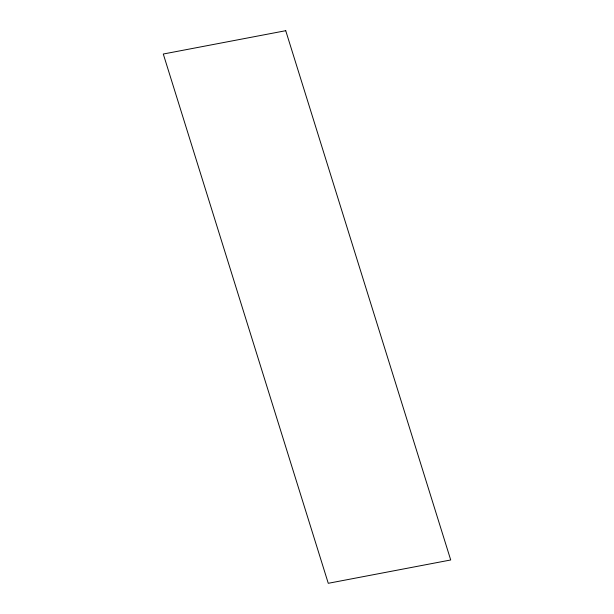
<?xml version="1.0" encoding="UTF-8"?>
<svg xmlns="http://www.w3.org/2000/svg" width="614" height="614" viewBox="0 0 614 614"><rect width="100%" height="100%" fill="white"/><g stroke="black" fill="none" stroke-linecap="round" stroke-linejoin="round"><path stroke-width="0.92" d="M285.733 30.7L163.286 54.024L328.267 583.3L450.714 559.976L285.733 30.7"/></g></svg>
